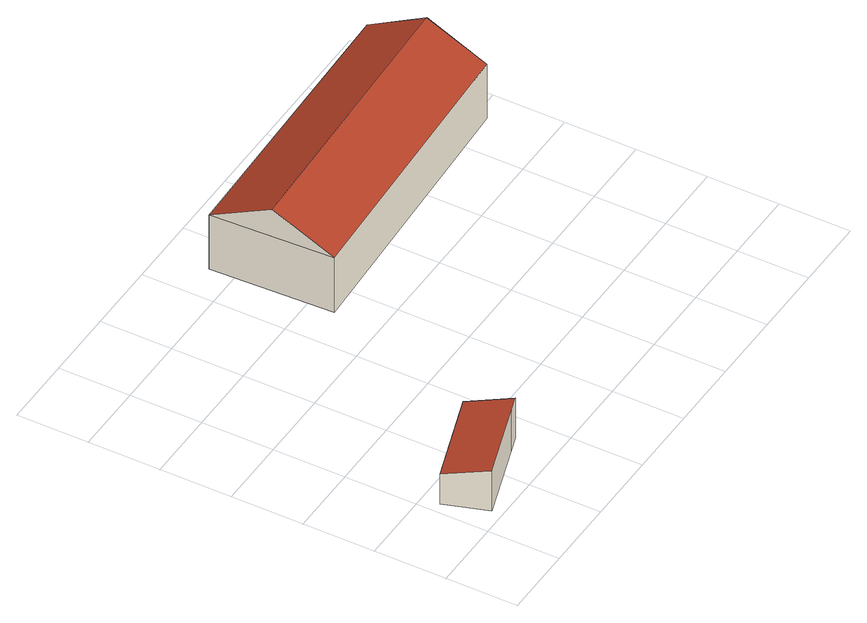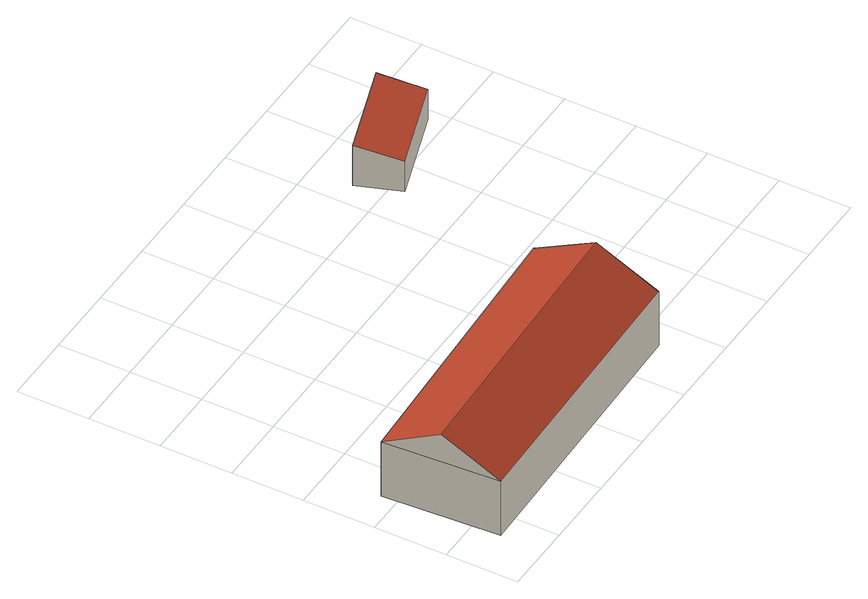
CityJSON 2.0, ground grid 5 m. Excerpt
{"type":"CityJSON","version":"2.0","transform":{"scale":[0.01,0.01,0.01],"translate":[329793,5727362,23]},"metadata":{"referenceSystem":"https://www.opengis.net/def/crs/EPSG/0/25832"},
"CityObjects":{
"building1":{"type":"Building","attributes":{"Geometrietyp2DReferenz":"3000","Gemeindeschluessel":"05170048","function":"51009_1610","roofType":"2100","measuredHeight":3.19},"geometry":[{"type":"Solid","lod":"2","boundaries":[[[[0,1,2,3]],[[4,5,1,0]],[[6,7,5,4]],[[8,9,7,6]],[[3,2,9,8]],[[6,4,0,3,8]],[[1,5,7,9,2]]]],"semantics":{"surfaces":[{"type":"WallSurface"},{"type":"RoofSurface"},{"type":"GroundSurface"}],"values":[[0,0,0,0,0,1,2]]}}]},
"building2":{"type":"Building","attributes":{"Geometrietyp2DReferenz":"3000","Gemeindeschluessel":"05170048","function":"31001_2723","roofType":"3100","measuredHeight":6.49},"address":[{"country":"Germany","locality":"Wesel","thoroughfareNumber":"11","thoroughfareName":"Rosenallee"}],"geometry":[{"type":"Solid","lod":"2","boundaries":[[[[10,11,12,13]],[[14,15,11,10]],[[16,17,15,14]],[[13,12,17,16]],[[10,18,14]],[[16,19,13]],[[13,19,18,10]],[[14,18,19,16]],[[11,15,17,12]]]],"semantics":{"surfaces":[{"type":"WallSurface"},{"type":"RoofSurface"},{"type":"GroundSurface"}],"values":[[0,0,0,0,0,0,1,1,2]]}}]}
},
"vertices":[
[78,381,242],[78,381,2],[182,76,2],[182,76,320],[726,596,242],[726,596,2],[835,293,320],[835,293,2],[722,255,320],[722,255,2],
[3216,2714,469],[3216,2714,37],[1219,2658,37],[1219,2658,469],[3264,1904,469],[3264,1904,37],[1254,1800,469],[1254,1800,37],[3240,2309,686],[1236,2229,686]
]}
